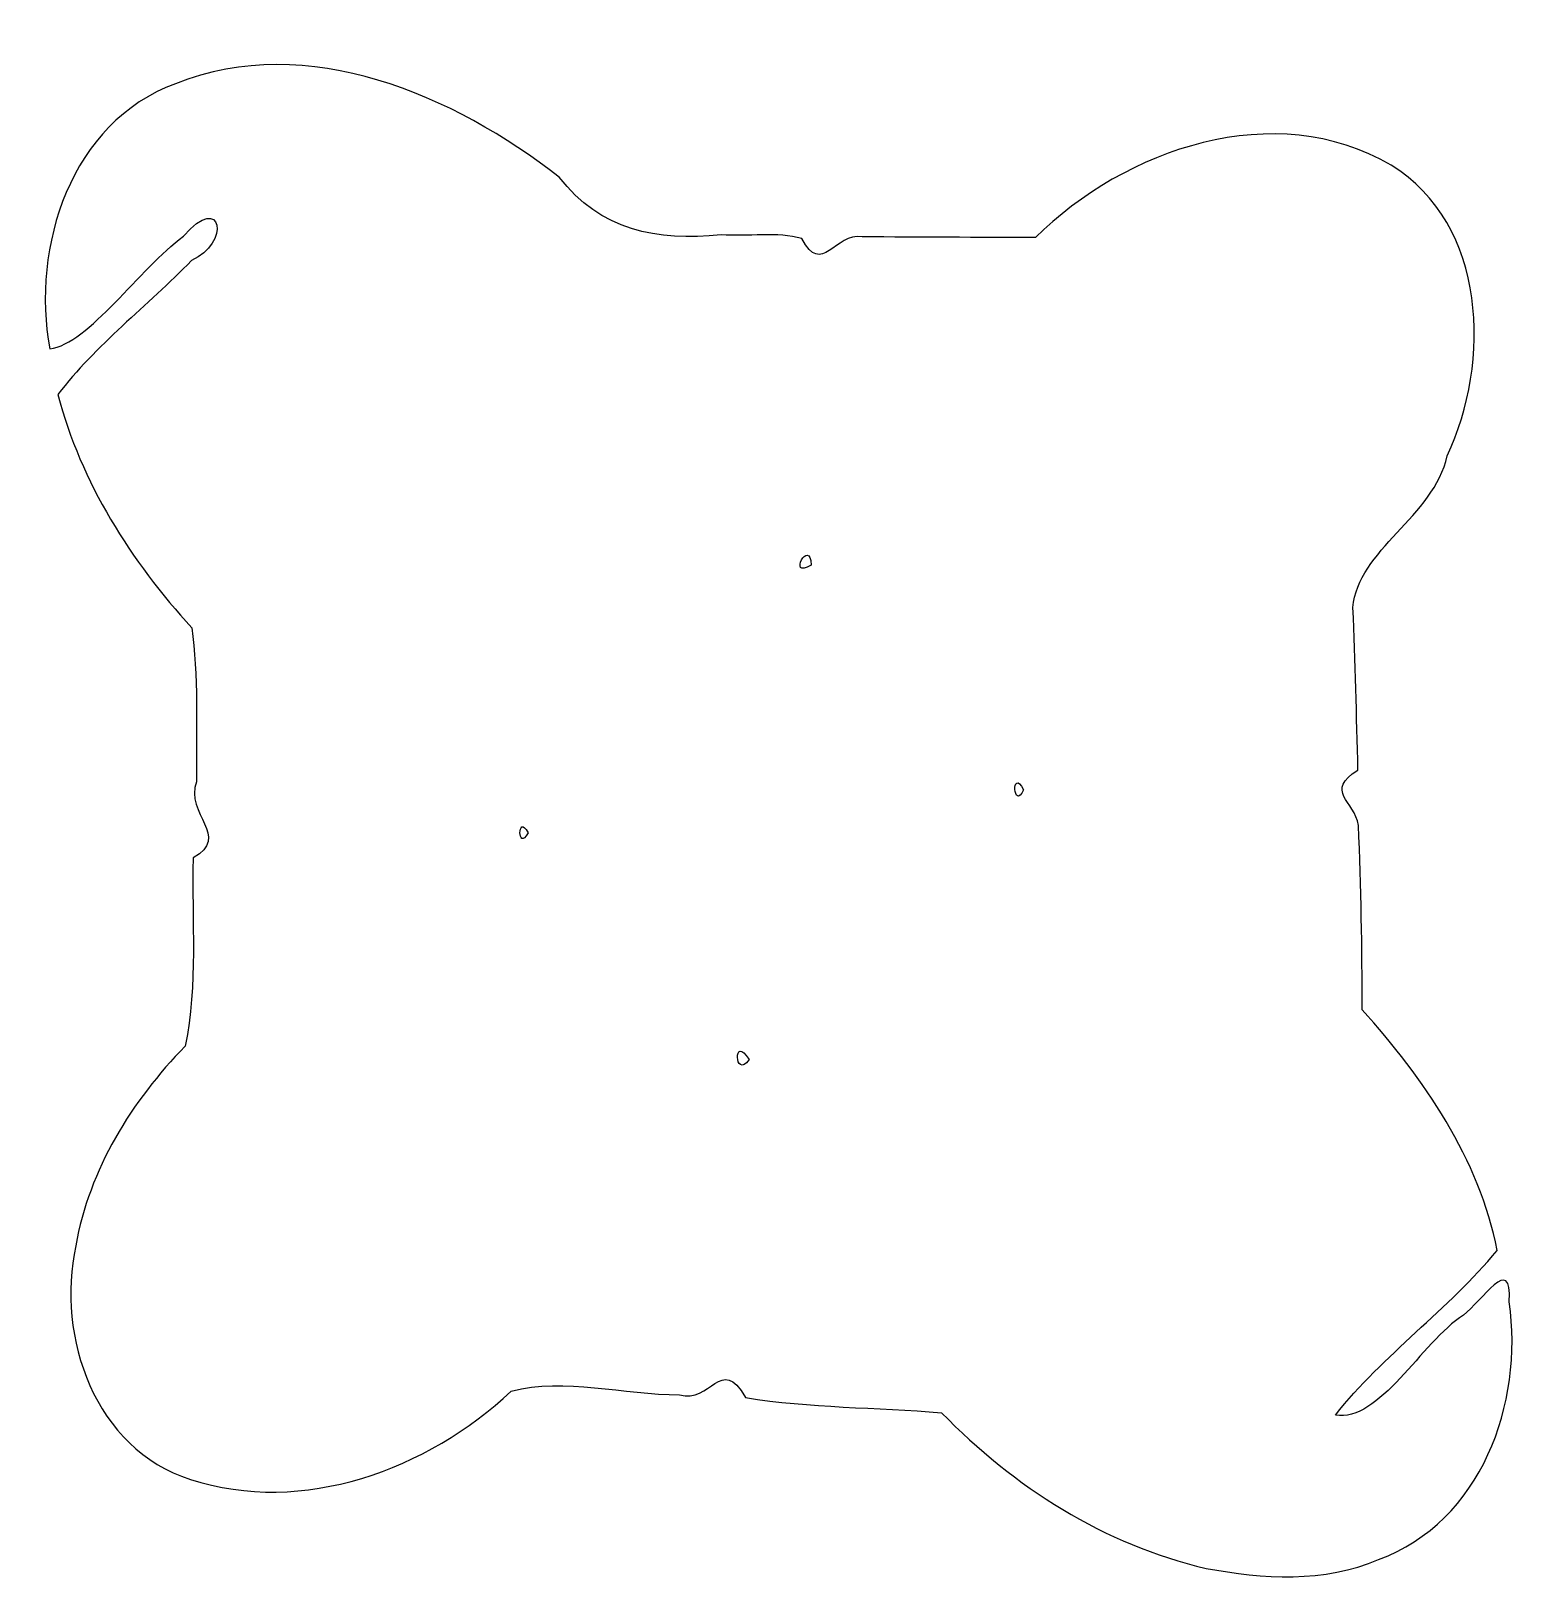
# Model space of a CAD drawing. Header units: centimetres. Extents: x -5.9 to 5.9, y -6 to 6.2.
import ezdxf

# ---------------------------------------------------------------- set-up
doc = ezdxf.new("R2010")
doc.units = ezdxf.units.CM
doc.header["$MEASUREMENT"] = 0
doc.layers.add('Layer 1', color=7, linetype='Continuous')

msp = doc.modelspace()

# ---------------------------------------------------------------- linework, layer by layer
at = {"layer": 'Layer 1'}
msp.add_open_spline([(3.37344, -5.91538), (2.57043, -5.73037), (1.85356, -5.27189), (1.28323, -4.6857), (1.28323, -4.6857), (0.76737, -4.64284), (0.24354, -4.64758), (-0.26606, -4.56639), (-0.26606, -4.56639), (-0.46117, -4.21965), (-0.54039, -4.62008), (-0.78776, -4.54323), (-0.78776, -4.54323), (-1.22747, -4.54669), (-1.69319, -4.40114), (-2.11689, -4.51509), (-2.11689, -4.51509), (-2.77632, -5.1346), (-3.76461, -5.50184), (-4.65222, -5.21202), (-4.65222, -5.21202), (-5.40584, -4.97178), (-5.71516, -4.08944), (-5.55798, -3.36595), (-5.55798, -3.36595), (-5.45162, -2.76221), (-5.11663, -2.22025), (-4.69382, -1.7888), (-4.69382, -1.7888), (-4.59082, -1.30262), (-4.64425, -0.79657), (-4.63021, -0.30094), (-4.63021, -0.30094), (-4.32895, -0.13147), (-4.7003, 0.04693), (-4.60375, 0.30188), (-4.60375, 0.30188), (-4.60579, 0.70467), (-4.59029, 1.15833), (-4.64072, 1.51698), (-4.64072, 1.51698), (-5.12313, 2.04344), (-5.51666, 2.66529), (-5.7001, 3.36176), (-5.7001, 3.36176), (-5.40339, 3.74905), (-4.99045, 4.06429), (-4.64329, 4.42116), (-4.64329, 4.42116), (-4.33535, 4.55173), (-4.39682, 4.9726), (-4.70797, 4.61287), (-4.70797, 4.61287), (-5.05303, 4.35746), (-5.45557, 3.76205), (-5.76365, 3.72175), (-5.76365, 3.72175), (-5.91152, 4.53033), (-5.59848, 5.51352), (-4.77008, 5.81818), (-4.77008, 5.81818), (-3.72139, 6.23458), (-2.56734, 5.72534), (-1.73848, 5.08031), (-1.73848, 5.08031), (-1.41374, 4.66203), (-0.96739, 4.5679), (-0.45727, 4.62509), (-0.45727, 4.62509), (-0.24846, 4.60615), (-0.01331, 4.65101), (0.17971, 4.59382), (0.17971, 4.59382), (0.33957, 4.28953), (0.43883, 4.64411), (0.65613, 4.60763), (0.65613, 4.60763), (1.11232, 4.6057), (1.56851, 4.60377), (2.02469, 4.60185), (2.02469, 4.60185), (2.72965, 5.30268), (3.91853, 5.71449), (4.83523, 5.17412), (4.83523, 5.17412), (5.59691, 4.70598), (5.6263, 3.61613), (5.27883, 2.87774), (5.27883, 2.87774), (5.17507, 2.39742), (4.5696, 2.13159), (4.53429, 1.67834), (4.53429, 1.67834), (4.5529, 1.25048), (4.56236, 0.8223), (4.57333, 0.3942), (4.57333, 0.3942), (4.30431, 0.22774), (4.54618, 0.15069), (4.57791, -0.04343), (4.57791, -0.04343), (4.59776, -0.52906), (4.60705, -1.01505), (4.60719, -1.50108), (4.60719, -1.50108), (5.09317, -2.04027), (5.53335, -2.68118), (5.67299, -3.40333), (5.67299, -3.40333), (5.29181, -3.86628), (4.77066, -4.22861), (4.39472, -4.7043), (4.39472, -4.7043), (4.73868, -4.76796), (5.07691, -4.12673), (5.40659, -3.91326), (5.40659, -3.91326), (5.54996, -3.80817), (5.79278, -3.41506), (5.7688, -3.80874), (5.7688, -3.80874), (5.88516, -4.61275), (5.54781, -5.54716), (4.73644, -5.84614), (4.73644, -5.84614), (4.30902, -6.03095), (3.82055, -5.99881), (3.37344, -5.91538)], degree=3, knots=[0, 0, 0, 0, 0.03030303, 0.03030303, 0.03030303, 0.03030303, 0.06060606, 0.06060606, 0.06060606, 0.06060606, 0.09090909, 0.09090909, 0.09090909, 0.09090909, 0.12121212, 0.12121212, 0.12121212, 0.12121212, 0.15151515, 0.15151515, 0.15151515, 0.15151515, 0.18181818, 0.18181818, 0.18181818, 0.18181818, 0.21212121, 0.21212121, 0.21212121, 0.21212121, 0.24242424, 0.24242424, 0.24242424, 0.24242424, 0.27272727, 0.27272727, 0.27272727, 0.27272727, 0.3030303, 0.3030303, 0.3030303, 0.3030303, 0.33333333, 0.33333333, 0.33333333, 0.33333333, 0.36363636, 0.36363636, 0.36363636, 0.36363636, 0.39393939, 0.39393939, 0.39393939, 0.39393939, 0.42424242, 0.42424242, 0.42424242, 0.42424242, 0.45454545, 0.45454545, 0.45454545, 0.45454545, 0.48484848, 0.48484848, 0.48484848, 0.48484848, 0.51515152, 0.51515152, 0.51515152, 0.51515152, 0.54545455, 0.54545455, 0.54545455, 0.54545455, 0.57575758, 0.57575758, 0.57575758, 0.57575758, 0.60606061, 0.60606061, 0.60606061, 0.60606061, 0.63636364, 0.63636364, 0.63636364, 0.63636364, 0.66666667, 0.66666667, 0.66666667, 0.66666667, 0.6969697, 0.6969697, 0.6969697, 0.6969697, 0.72727273, 0.72727273, 0.72727273, 0.72727273, 0.75757576, 0.75757576, 0.75757576, 0.75757576, 0.78787879, 0.78787879, 0.78787879, 0.78787879, 0.81818182, 0.81818182, 0.81818182, 0.81818182, 0.84848485, 0.84848485, 0.84848485, 0.84848485, 0.87878788, 0.87878788, 0.87878788, 0.87878788, 0.90909091, 0.90909091, 0.90909091, 0.90909091, 0.93939394, 0.93939394, 0.93939394, 0.93939394, 1, 1, 1, 1], dxfattribs=at)
for points in [[(0.25278, 2.01314), (0.24459, 2.24184), (0.0588, 1.89485), (0.25278, 2.01314)], [(1.93146, 0.23813), (1.83203, 0.42374), (1.84874, 0.05943), (1.93146, 0.23813)], [(-1.98438, -0.10142), (-2.07021, 0.0595), (-2.07021, -0.26235), (-1.98438, -0.10142)], [(-0.23813, -1.8946), (-0.36382, -1.68159), (-0.35579, -2.05987), (-0.23813, -1.8946)]]:
    msp.add_open_spline(points, degree=3, dxfattribs=at)

doc.saveas('drawing.dxf')
